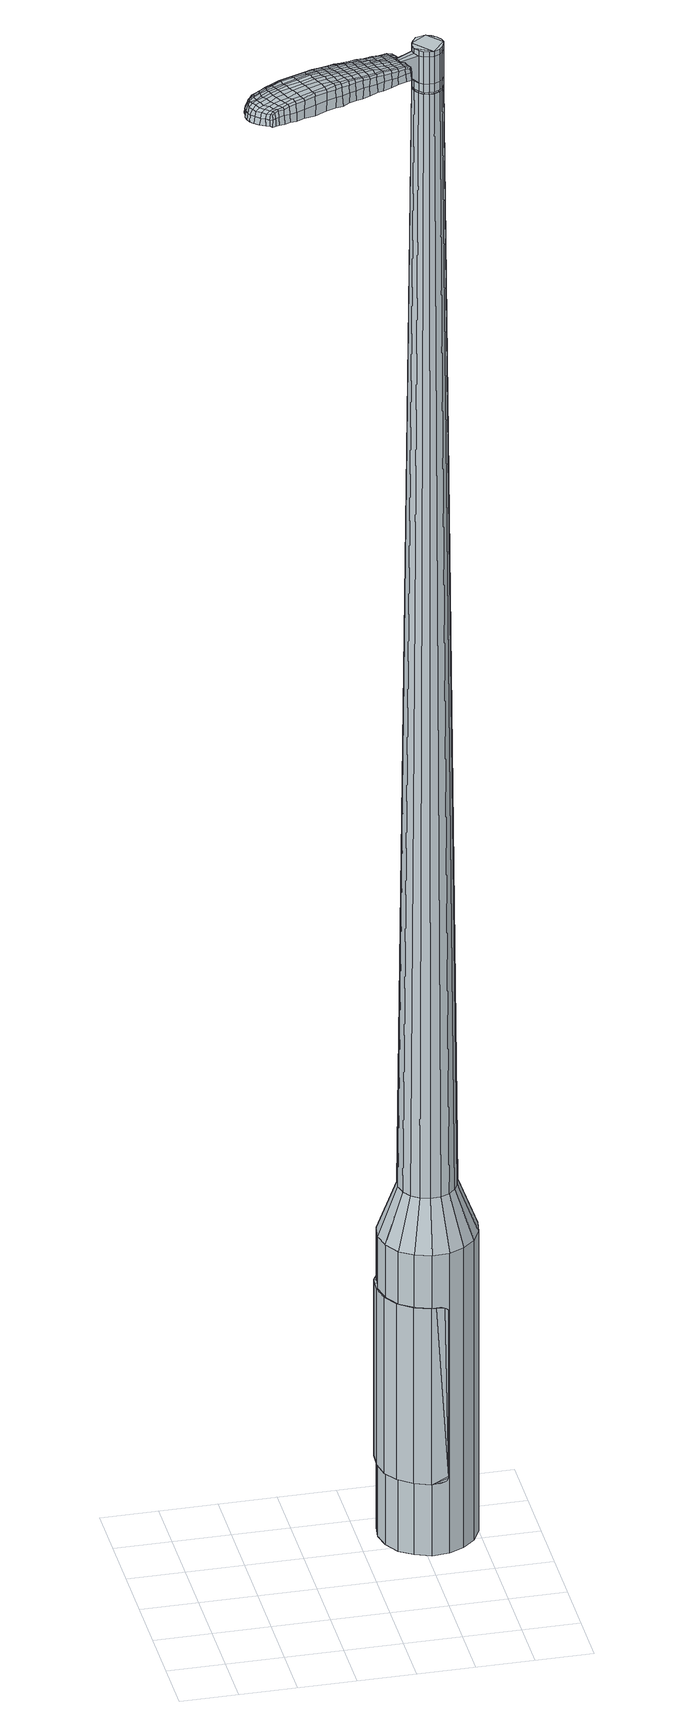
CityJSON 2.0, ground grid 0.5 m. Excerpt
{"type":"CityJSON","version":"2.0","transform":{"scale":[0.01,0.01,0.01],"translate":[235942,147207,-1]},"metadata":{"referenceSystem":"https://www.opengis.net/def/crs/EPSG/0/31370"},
"CityObjects":{
"object1":{"type":"GenericCityObject","attributes":{"cluster":438,"mean_distance_to_centroid":0.336,"new_centroid_x":235944.1,"new_centroid_y":147208.75,"mean_distance_to_camera":15.34,"H1":8.81,"H2":10.56,"Z_final":110.96,"cluster2":-1,"proj_x":235942.82,"proj_y":147205.71,"id_line":53532,"bearing_l":112.91,"distance":3.3,"orientation":"left","G_obj":202.91},"geometry":[{"type":"MultiSurface","lod":"2","boundaries":[[[0,1,2,3]],[[1,4,5,2]],[[4,6,7,5]],[[6,8,9,7]],[[8,10,11,9]],[[10,12,13,11]],[[12,14,15,13]],[[14,16,17,15]],[[16,18,19,17]],[[18,20,21,19]],[[20,22,23,21]],[[22,24,25,23]],[[24,26,27,25]],[[26,28,29,27]],[[28,30,31,29]],[[30,32,33,31]],[[32,34,35,33]],[[34,0,3,35]],[[36,37,38,39]],[[38,40,41,42]],[[41,43,42]],[[42,44,45,46]],[[45,47,46]],[[46,48,49,50]],[[49,51,50]],[[42,46,50,38]],[[50,52,39,38]],[[53,36,39]],[[2,5,7,35]],[[7,9,11,15]],[[11,13,15]],[[15,17,19,23]],[[19,21,23]],[[23,25,27,31]],[[27,29,31]],[[15,23,31,7]],[[31,33,35,7]],[[3,2,35]],[[1,0,54,55]],[[0,34,56,54]],[[34,32,57,56]],[[32,30,58,57]],[[30,28,59,58]],[[28,26,60,59]],[[26,24,61,60]],[[24,22,62,61]],[[22,20,63,62]],[[20,18,64,63]],[[18,16,65,64]],[[16,14,66,65]],[[14,12,67,66]],[[12,10,68,67]],[[10,8,69,68]],[[8,6,70,69]],[[6,4,71,70]],[[4,1,55,71]],[[55,54,72,73]],[[54,56,74,72]],[[56,57,75,74]],[[57,58,76,75]],[[58,59,77,76]],[[59,60,78,77]],[[60,61,79,78]],[[61,62,80,79]],[[62,63,81,80]],[[63,64,82,81]],[[64,65,83,82]],[[65,66,84,83]],[[66,67,85,84]],[[67,68,86,85]],[[68,69,87,86]],[[69,70,88,87]],[[70,71,89,88]],[[71,55,73,89]],[[90,91,92,93]],[[74,94,91,90]],[[95,96,94,74]],[[76,97,96,95]],[[98,99,97,76]],[[100,101,99,98]],[[79,102,101,100]],[[80,103,102,79]],[[104,105,103,80]],[[106,107,105,104]],[[83,108,107,106]],[[84,109,108,83]],[[110,111,109,84]],[[86,112,111,110]],[[113,114,112,86]],[[88,115,114,113]],[[89,116,115,88]],[[93,92,116,89]],[[117,118,119,120]],[[121,117,120,122]],[[123,121,122,124]],[[125,123,124,126]],[[127,125,126,128]],[[129,127,128,130]],[[131,129,130,132]],[[133,131,132,134]],[[135,133,134,136]],[[137,135,136,138]],[[139,137,138,140]],[[141,139,140,142]],[[143,141,142,144]],[[145,143,144,146]],[[147,145,146,148]],[[149,147,148,150]],[[73,72,90,93]],[[72,74,90]],[[75,95,74]],[[75,76,95]],[[77,98,76]],[[77,78,100,98]],[[78,79,100]],[[81,104,80]],[[81,82,106,104]],[[82,83,106]],[[85,110,84]],[[85,86,110]],[[87,113,86]],[[87,88,113]],[[73,93,89]],[[151,152,92,91]],[[152,116,92]],[[153,114,115]],[[153,112,114]],[[154,111,112]],[[154,109,111]],[[155,107,108]],[[155,156,105,107]],[[156,103,105]],[[157,101,102]],[[157,158,99,101]],[[158,97,99]],[[159,96,97]],[[159,94,96]],[[151,91,94]],[[39,52,149,160]],[[152,151,161,150]],[[53,39,160,118]],[[151,94,119,161]],[[36,53,118,117]],[[94,159,120,119]],[[37,36,117,121]],[[159,97,122,120]],[[38,37,121,123]],[[97,158,124,122]],[[40,38,123,125]],[[158,157,126,124]],[[41,40,125,127]],[[157,102,128,126]],[[43,41,127,129]],[[102,103,130,128]],[[42,43,129,131]],[[103,156,132,130]],[[44,42,131,133]],[[156,155,134,132]],[[45,44,133,135]],[[155,108,136,134]],[[47,45,135,137]],[[108,109,138,136]],[[46,47,137,139]],[[109,154,140,138]],[[48,46,139,141]],[[154,112,142,140]],[[49,48,141,143]],[[112,153,144,142]],[[51,49,143,145]],[[153,115,146,144]],[[50,51,145,147]],[[115,116,148,146]],[[52,50,147,149]],[[116,152,150,148]],[[149,150,162,163]],[[150,161,164,162]],[[161,119,165,164]],[[119,118,166,165]],[[118,160,167,166]],[[160,149,163,167]],[[168,169,170,171]],[[172,168,171,173]],[[168,172,174,175]],[[169,168,175,176]],[[177,178,179,180]],[[181,177,180,182]],[[177,181,183,184]],[[178,177,184,185]],[[186,187,188,189]],[[190,186,189,191]],[[186,190,192,193]],[[187,186,193,194]],[[195,196,197,198]],[[199,195,198,200]],[[195,199,201,202]],[[196,195,202,203]],[[204,205,206,207]],[[208,204,207,209]],[[204,208,210,211]],[[205,204,211,212]],[[213,214,215,216]],[[217,213,216,218]],[[213,217,219,220]],[[214,213,220,221]],[[222,223,224,225]],[[214,222,225,215]],[[222,214,221,226]],[[223,222,226,227]],[[228,229,230,231]],[[223,228,231,224]],[[228,223,227,232]],[[229,228,232,233]],[[234,172,173,235]],[[229,234,235,230]],[[234,229,233,236]],[[172,234,236,174]],[[237,238,239,240]],[[241,237,240,242]],[[237,241,243,244]],[[238,237,244,245]],[[246,247,248,249]],[[238,246,249,239]],[[246,238,245,250]],[[247,246,250,251]],[[252,253,254,255]],[[247,252,255,248]],[[252,247,251,256]],[[253,252,256,257]],[[258,259,260,261]],[[253,258,261,254]],[[258,253,257,262]],[[259,258,262,263]],[[264,169,176,265]],[[259,264,265,260]],[[264,259,263,266]],[[169,264,266,170]],[[267,268,269,270]],[[271,267,270,272]],[[267,271,273,274]],[[268,267,274,275]],[[276,277,278,279]],[[268,276,279,269]],[[276,268,275,280]],[[277,276,280,281]],[[282,283,284,285]],[[277,282,285,278]],[[282,277,281,286]],[[283,282,286,287]],[[288,181,182,289]],[[283,288,289,284]],[[288,283,287,290]],[[181,288,290,183]],[[291,292,293,294]],[[295,291,294,296]],[[291,295,297,298]],[[292,291,298,299]],[[300,301,302,303]],[[292,300,303,293]],[[300,292,299,304]],[[301,300,304,305]],[[306,307,308,309]],[[301,306,309,302]],[[306,301,305,310]],[[307,306,310,311]],[[312,313,314,315]],[[307,312,315,308]],[[312,307,311,316]],[[313,312,316,317]],[[318,178,185,319]],[[313,318,319,314]],[[318,313,317,320]],[[178,318,320,179]],[[321,207,206,322]],[[323,321,322,324]],[[321,323,325,326]],[[207,321,326,209]],[[327,323,324,328]],[[329,327,328,330]],[[327,329,331,332]],[[323,327,332,325]],[[333,329,330,334]],[[335,333,334,336]],[[333,335,337,338]],[[329,333,338,331]],[[339,335,336,340]],[[341,339,340,342]],[[339,341,343,344]],[[335,339,344,337]],[[345,341,342,346]],[[196,345,346,197]],[[345,196,203,347]],[[341,345,347,343]],[[348,349,194,193]],[[350,348,193,192]],[[348,350,351,352]],[[349,348,352,353]],[[354,355,353,352]],[[356,354,352,351]],[[354,356,357,358]],[[355,354,358,359]],[[360,361,359,358]],[[362,360,358,357]],[[360,362,363,364]],[[361,360,364,365]],[[366,367,365,364]],[[368,366,364,363]],[[366,368,201,199]],[[367,366,199,200]],[[369,370,371,372]],[[271,369,372,273]],[[369,271,272,373]],[[370,369,373,374]],[[375,190,191,376]],[[370,375,376,371]],[[375,370,374,377]],[[190,375,377,192]],[[378,379,380,381]],[[217,378,381,219]],[[378,217,218,382]],[[379,378,382,383]],[[384,385,386,387]],[[379,384,387,380]],[[384,379,383,388]],[[385,384,388,389]],[[390,187,194,391]],[[385,390,391,386]],[[390,385,389,392]],[[187,390,392,188]],[[393,394,395,396]],[[175,393,396,176]],[[393,175,174,397]],[[394,393,397,398]],[[399,400,401,402]],[[394,399,402,395]],[[399,394,398,403]],[[400,399,403,404]],[[405,198,197,406]],[[400,405,406,401]],[[405,400,404,407]],[[198,405,407,200]],[[408,409,410,411]],[[180,408,411,182]],[[408,180,179,412]],[[409,408,412,413]],[[414,202,201,415]],[[409,414,415,410]],[[414,409,413,416]],[[202,414,416,203]],[[417,418,419,420]],[[295,417,420,297]],[[417,295,296,421]],[[418,417,421,422]],[[423,208,209,424]],[[418,423,424,419]],[[423,418,422,425]],[[208,423,425,210]],[[426,427,428,429]],[[241,426,429,243]],[[426,241,242,430]],[[427,426,430,431]],[[432,433,434,435]],[[427,432,435,428]],[[432,427,431,436]],[[433,432,436,437]],[[438,205,212,439]],[[433,438,439,434]],[[438,433,437,440]],[[205,438,440,206]],[[441,442,431,430]],[[240,441,430,242]],[[441,240,239,443]],[[442,441,443,444]],[[445,446,437,436]],[[442,445,436,431]],[[445,442,444,447]],[[446,445,447,448]],[[449,322,206,440]],[[446,449,440,437]],[[449,446,448,450]],[[322,449,450,324]],[[451,452,453,454]],[[298,451,454,299]],[[451,298,297,420]],[[452,451,420,419]],[[455,326,325,456]],[[452,455,456,453]],[[455,452,419,424]],[[326,455,424,209]],[[457,458,444,443]],[[249,457,443,239]],[[457,249,248,459]],[[458,457,459,460]],[[461,462,448,447]],[[458,461,447,444]],[[461,458,460,463]],[[462,461,463,464]],[[465,328,324,450]],[[462,465,450,448]],[[465,462,464,466]],[[328,465,466,330]],[[467,468,469,470]],[[304,467,470,305]],[[467,304,299,454]],[[468,467,454,453]],[[471,332,331,472]],[[468,471,472,469]],[[471,468,453,456]],[[332,471,456,325]],[[473,474,460,459]],[[255,473,459,248]],[[473,255,254,475]],[[474,473,475,476]],[[477,478,464,463]],[[474,477,463,460]],[[477,474,476,479]],[[478,477,479,480]],[[481,334,330,466]],[[478,481,466,464]],[[481,478,480,482]],[[334,481,482,336]],[[483,484,485,486]],[[310,483,486,311]],[[483,310,305,470]],[[484,483,470,469]],[[487,338,337,488]],[[484,487,488,485]],[[487,484,469,472]],[[338,487,472,331]],[[489,490,476,475]],[[261,489,475,254]],[[489,261,260,491]],[[490,489,491,492]],[[493,494,480,479]],[[490,493,479,476]],[[493,490,492,495]],[[494,493,495,496]],[[497,340,336,482]],[[494,497,482,480]],[[497,494,496,498]],[[340,497,498,342]],[[499,500,501,502]],[[316,499,502,317]],[[499,316,311,486]],[[500,499,486,485]],[[503,344,343,504]],[[500,503,504,501]],[[503,500,485,488]],[[344,503,488,337]],[[505,506,492,491]],[[265,505,491,260]],[[505,265,176,396]],[[506,505,396,395]],[[507,508,496,495]],[[506,507,495,492]],[[507,506,395,402]],[[508,507,402,401]],[[509,346,342,498]],[[508,509,498,496]],[[509,508,401,406]],[[346,509,406,197]],[[510,511,413,412]],[[320,510,412,179]],[[510,320,317,502]],[[511,510,502,501]],[[512,347,203,416]],[[511,512,416,413]],[[512,511,501,504]],[[347,512,504,343]],[[513,514,374,373]],[[270,513,373,272]],[[513,270,269,515]],[[514,513,515,516]],[[517,350,192,377]],[[514,517,377,374]],[[517,514,516,518]],[[350,517,518,351]],[[519,520,521,522]],[[220,519,522,221]],[[519,220,219,381]],[[520,519,381,380]],[[523,524,525,526]],[[520,523,526,521]],[[523,520,380,387]],[[524,523,387,386]],[[527,349,353,528]],[[524,527,528,525]],[[527,524,386,391]],[[349,527,391,194]],[[529,530,516,515]],[[279,529,515,269]],[[529,279,278,531]],[[530,529,531,532]],[[533,356,351,518]],[[530,533,518,516]],[[533,530,532,534]],[[356,533,534,357]],[[535,536,537,538]],[[226,535,538,227]],[[535,226,221,522]],[[536,535,522,521]],[[539,540,541,542]],[[536,539,542,537]],[[539,536,521,526]],[[540,539,526,525]],[[543,355,359,544]],[[540,543,544,541]],[[543,540,525,528]],[[355,543,528,353]],[[545,546,532,531]],[[285,545,531,278]],[[545,285,284,547]],[[546,545,547,548]],[[549,362,357,534]],[[546,549,534,532]],[[549,546,548,550]],[[362,549,550,363]],[[551,552,553,554]],[[232,551,554,233]],[[551,232,227,538]],[[552,551,538,537]],[[555,556,557,558]],[[552,555,558,553]],[[555,552,537,542]],[[556,555,542,541]],[[559,361,365,560]],[[556,559,560,557]],[[559,556,541,544]],[[361,559,544,359]],[[561,562,548,547]],[[289,561,547,284]],[[561,289,182,411]],[[562,561,411,410]],[[563,368,363,550]],[[562,563,550,548]],[[563,562,410,415]],[[368,563,415,201]],[[564,565,398,397]],[[236,564,397,174]],[[564,236,233,554]],[[565,564,554,553]],[[566,567,404,403]],[[565,566,403,398]],[[566,565,553,558]],[[567,566,558,557]],[[568,367,200,407]],[[567,568,407,404]],[[568,567,557,560]],[[367,568,560,365]],[[569,570,571,572]],[[572,571,573,574]],[[575,573,571,576]],[[576,571,570,577]],[[578,579,580,581]],[[581,580,582,583]],[[584,582,580,585]],[[585,580,579,586]],[[587,588,589,590]],[[590,589,591,592]],[[593,591,589,594]],[[594,589,588,595]],[[596,597,598,599]],[[599,598,600,601]],[[602,600,598,603]],[[603,598,597,604]],[[605,606,607,608]],[[608,607,609,610]],[[611,609,607,612]],[[612,607,606,613]],[[614,615,616,617]],[[617,616,618,619]],[[620,618,616,621]],[[621,616,615,622]],[[623,624,625,626]],[[626,625,615,614]],[[622,615,625,627]],[[627,625,624,628]],[[629,630,631,632]],[[632,631,624,623]],[[628,624,631,633]],[[633,631,630,634]],[[574,573,635,636]],[[636,635,630,629]],[[634,630,635,637]],[[637,635,573,575]],[[638,639,640,641]],[[641,640,642,643]],[[644,642,640,645]],[[645,640,639,646]],[[647,648,649,650]],[[650,649,639,638]],[[646,639,649,651]],[[651,649,648,652]],[[653,654,655,656]],[[656,655,648,647]],[[652,648,655,657]],[[657,655,654,658]],[[659,660,661,662]],[[662,661,654,653]],[[658,654,661,663]],[[663,661,660,664]],[[577,570,665,666]],[[666,665,660,659]],[[664,660,665,667]],[[667,665,570,569]],[[668,669,670,671]],[[671,670,672,673]],[[674,672,670,675]],[[675,670,669,676]],[[677,678,679,680]],[[680,679,669,668]],[[676,669,679,681]],[[681,679,678,682]],[[683,684,685,686]],[[686,685,678,677]],[[682,678,685,687]],[[687,685,684,688]],[[583,582,689,690]],[[690,689,684,683]],[[688,684,689,691]],[[691,689,582,584]],[[692,693,694,695]],[[695,694,696,697]],[[698,696,694,699]],[[699,694,693,700]],[[701,702,703,704]],[[704,703,693,692]],[[700,693,703,705]],[[705,703,702,706]],[[707,708,709,710]],[[710,709,702,701]],[[706,702,709,711]],[[711,709,708,712]],[[713,714,715,716]],[[716,715,708,707]],[[712,708,715,717]],[[717,715,714,718]],[[586,579,719,720]],[[720,719,714,713]],[[718,714,719,721]],[[721,719,579,578]],[[605,608,722,723]],[[723,722,724,725]],[[726,724,722,727]],[[727,722,608,610]],[[725,724,728,729]],[[729,728,730,731]],[[732,730,728,733]],[[733,728,724,726]],[[731,730,734,735]],[[735,734,736,737]],[[738,736,734,739]],[[739,734,730,732]],[[737,736,740,741]],[[741,740,742,743]],[[744,742,740,745]],[[745,740,736,738]],[[743,742,746,747]],[[747,746,597,596]],[[604,597,746,748]],[[748,746,742,744]],[[595,749,750,594]],[[594,750,751,593]],[[752,751,750,753]],[[753,750,749,754]],[[754,755,756,753]],[[753,756,757,752]],[[758,757,756,759]],[[759,756,755,760]],[[760,761,762,759]],[[759,762,763,758]],[[764,763,762,765]],[[765,762,761,766]],[[766,767,768,765]],[[765,768,769,764]],[[602,769,768,600]],[[600,768,767,601]],[[770,771,772,773]],[[773,772,672,674]],[[673,672,772,774]],[[774,772,771,775]],[[592,591,776,777]],[[777,776,771,770]],[[775,771,776,778]],[[778,776,591,593]],[[779,780,781,782]],[[782,781,618,620]],[[619,618,781,783]],[[783,781,780,784]],[[785,786,787,788]],[[788,787,780,779]],[[784,780,787,789]],[[789,787,786,790]],[[595,588,791,792]],[[792,791,786,785]],[[790,786,791,793]],[[793,791,588,587]],[[794,795,796,797]],[[797,796,576,577]],[[575,576,796,798]],[[798,796,795,799]],[[800,801,802,803]],[[803,802,795,794]],[[799,795,802,804]],[[804,802,801,805]],[[596,599,806,807]],[[807,806,801,800]],[[805,801,806,808]],[[808,806,599,601]],[[809,810,811,812]],[[812,811,581,583]],[[578,581,811,813]],[[813,811,810,814]],[[602,603,815,816]],[[816,815,810,809]],[[814,810,815,817]],[[817,815,603,604]],[[818,819,696,820]],[[820,696,698]],[[697,696,821]],[[821,696,819,822]],[[610,609,823,824]],[[824,823,819,818]],[[822,819,823,825]],[[825,823,609,611]],[[826,827,828]],[[828,827,642,644]],[[643,642,827,829]],[[830,831,832,833]],[[833,832,827,826]],[[829,827,832,834]],[[834,832,831,835]],[[613,606,836,837]],[[837,836,831,830]],[[835,831,836,838]],[[838,836,606,605]],[[839,840,829]],[[829,840,641,643]],[[638,641,840,841]],[[841,840,839,842]],[[835,843,844,834]],[[834,844,839,829]],[[842,839,844,845]],[[845,844,843,846]],[[605,723,847,838]],[[838,847,843,835]],[[846,843,847,848]],[[848,847,723,725]],[[849,850,851,852]],[[852,851,699,700]],[[698,699,851,820]],[[820,851,850,818]],[[726,727,853,854]],[[854,853,850,849]],[[818,850,853,824]],[[824,853,727,610]],[[842,855,841]],[[841,855,650,638]],[[647,650,855,856]],[[856,855,857]],[[846,858,859,845]],[[845,859,855,842]],[[857,855,859,860]],[[860,859,858,861]],[[725,729,862,848]],[[848,862,858,846]],[[861,858,862,863]],[[863,862,729,731]],[[864,865,866,867]],[[867,866,705,706]],[[700,705,866,852]],[[852,866,865,849]],[[732,733,868,869]],[[869,868,865,864]],[[849,865,868,854]],[[854,868,733,726]],[[857,870,871,856]],[[856,871,656,647]],[[653,656,871,872]],[[872,871,870,873]],[[861,874,875,860]],[[860,875,870,857]],[[873,870,875,876]],[[876,875,874,877]],[[731,735,878,863]],[[863,878,874,861]],[[877,874,878,879]],[[879,878,735,737]],[[880,881,882,883]],[[883,882,711,712]],[[706,711,882,867]],[[867,882,881,864]],[[738,739,884,885]],[[885,884,881,880]],[[864,881,884,869]],[[869,884,739,732]],[[873,886,887,872]],[[872,887,662,653]],[[659,662,887,888]],[[888,887,886,889]],[[877,890,891,876]],[[876,891,886,873]],[[889,886,891,892]],[[892,891,890,893]],[[737,741,894,879]],[[879,894,890,877]],[[893,890,894,895]],[[895,894,741,743]],[[896,897,898,899]],[[899,898,717,718]],[[712,717,898,883]],[[883,898,897,880]],[[744,745,900,901]],[[901,900,897,896]],[[880,897,900,885]],[[885,900,745,738]],[[889,902,903,888]],[[888,903,666,659]],[[577,666,903,797]],[[797,903,902,794]],[[893,904,905,892]],[[892,905,902,889]],[[794,902,905,803]],[[803,905,904,800]],[[743,747,906,895]],[[895,906,904,893]],[[800,904,906,807]],[[807,906,747,596]],[[814,907,908,813]],[[813,908,721,578]],[[718,721,908,899]],[[899,908,907,896]],[[604,748,909,817]],[[817,909,907,814]],[[896,907,909,901]],[[901,909,748,744]],[[775,910,911,774]],[[774,911,671,673]],[[668,671,911,912]],[[912,911,910,913]],[[593,751,914,778]],[[778,914,910,775]],[[913,910,914,915]],[[915,914,751,752]],[[916,917,918,919]],[[919,918,621,622]],[[620,621,918,782]],[[782,918,917,779]],[[920,921,922,923]],[[923,922,917,916]],[[779,917,922,788]],[[788,922,921,785]],[[754,749,924,925]],[[925,924,921,920]],[[785,921,924,792]],[[792,924,749,595]],[[913,926,927,912]],[[912,927,680,668]],[[677,680,927,928]],[[928,927,926,929]],[[752,757,930,915]],[[915,930,926,913]],[[929,926,930,931]],[[931,930,757,758]],[[932,933,934,935]],[[935,934,627,628]],[[622,627,934,919]],[[919,934,933,916]],[[936,937,938,939]],[[939,938,933,932]],[[916,933,938,923]],[[923,938,937,920]],[[760,755,940,941]],[[941,940,937,936]],[[920,937,940,925]],[[925,940,755,754]],[[929,942,943,928]],[[928,943,686,677]],[[683,686,943,944]],[[944,943,942,945]],[[758,763,946,931]],[[931,946,942,929]],[[945,942,946,947]],[[947,946,763,764]],[[948,949,950,951]],[[951,950,633,634]],[[628,633,950,935]],[[935,950,949,932]],[[952,953,954,955]],[[955,954,949,948]],[[932,949,954,939]],[[939,954,953,936]],[[766,761,956,957]],[[957,956,953,952]],[[936,953,956,941]],[[941,956,761,760]],[[945,958,959,944]],[[944,959,690,683]],[[583,690,959,812]],[[812,959,958,809]],[[764,769,960,947]],[[947,960,958,945]],[[809,958,960,816]],[[816,960,769,602]],[[799,961,962,798]],[[798,962,637,575]],[[634,637,962,951]],[[951,962,961,948]],[[805,963,964,804]],[[804,964,961,799]],[[948,961,964,955]],[[955,964,963,952]],[[601,767,965,808]],[[808,965,963,805]],[[952,963,965,957]],[[957,965,767,766]],[[569,572,171,170]],[[572,574,173,171]],[[584,585,184,183]],[[585,586,185,184]],[[587,590,189,188]],[[590,592,191,189]],[[611,612,211,210]],[[612,613,212,211]],[[614,617,216,215]],[[617,619,218,216]],[[623,626,225,224]],[[626,614,215,225]],[[629,632,231,230]],[[632,623,224,231]],[[574,636,235,173]],[[636,629,230,235]],[[644,645,244,243]],[[645,646,245,244]],[[646,651,250,245]],[[651,652,251,250]],[[652,657,256,251]],[[657,658,257,256]],[[658,663,262,257]],[[663,664,263,262]],[[664,667,266,263]],[[667,569,170,266]],[[674,675,274,273]],[[675,676,275,274]],[[676,681,280,275]],[[681,682,281,280]],[[682,687,286,281]],[[687,688,287,286]],[[688,691,290,287]],[[691,584,183,290]],[[692,695,294,293]],[[695,697,296,294]],[[701,704,303,302]],[[704,692,293,303]],[[707,710,309,308]],[[710,701,302,309]],[[713,716,315,314]],[[716,707,308,315]],[[586,720,319,185]],[[720,713,314,319]],[[770,773,372,371]],[[773,674,273,372]],[[592,777,376,191]],[[777,770,371,376]],[[619,783,382,218]],[[783,784,383,382]],[[784,789,388,383]],[[789,790,389,388]],[[790,793,392,389]],[[793,587,188,392]],[[697,821,421,296]],[[821,822,422,421]],[[822,825,425,422]],[[825,611,210,425]],[[826,828,429,428]],[[828,644,243,429]],[[830,833,435,434]],[[833,826,428,435]],[[613,837,439,212]],[[837,830,434,439]],[[966,967,968,969]],[[970,971,969,968]],[[972,973,974,975]],[[976,977,978,979]],[[967,980,981,968]],[[982,970,968,981]],[[983,972,975,984]],[[985,986,977,976]],[[980,987,988,981]],[[988,989,982,981]],[[990,983,984,991]],[[992,986,985,993]],[[987,994,995,988]],[[995,996,989,988]],[[997,990,991,998]],[[999,992,993,1000]],[[1001,1002,1003,1004]],[[1005,1006,1002,1001]],[[1005,1007,1008,1006]],[[1007,1009,1010,1008]],[[1011,1012,1013,1014]],[[1015,1016,1012,1011]],[[1017,1018,1016,1015]],[[1019,1020,1018,1017]],[[1014,1003,1002,1011]],[[1011,1002,1006,1015]],[[1006,1008,1017,1015]],[[1008,1010,1019,1017]],[[975,974,971,970]],[[984,975,970,982]],[[989,991,984,982]],[[996,998,991,989]],[[976,979,973,972]],[[985,976,972,983]],[[993,985,983,990]],[[1000,993,990,997]],[[977,1001,1004,978]],[[986,1005,1001,977]],[[1007,1005,986,992]],[[1009,1007,992,999]],[[1021,1022,1023,1024]],[[1023,1025,1026,1027]],[[1023,1027,1028,1029]],[[1023,1029,1024]],[[1030,1021,1024,1031]],[[1032,1031,1024,1033]],[[1034,1033,1024]],[[1035,1023,1022,1036]],[[1037,1035,1036,1038]],[[1039,1037,1038,1040]],[[1041,1039,1040,1042]],[[1043,1041,1042,1044]],[[1044,1045,1046,1047]],[[1044,1047,1048,1049]],[[1044,1049,1050,1051]],[[1050,1052,1053,1054]],[[1050,1054,1055,1056]],[[1050,1056,1051]],[[1044,1051,1043]],[[1057,1058,1022,1021]],[[1059,1060,1025,1023]],[[1061,1062,1034,1024]],[[1058,1063,1036,1022]],[[1064,1059,1023,1035]],[[1063,1065,1038,1036]],[[1066,1064,1035,1037]],[[1065,1067,1040,1038]],[[1068,1066,1037,1039]],[[1067,1069,1042,1040]],[[1070,1068,1039,1041]],[[1069,1071,1044,1042]],[[1072,1070,1041,1043]],[[1071,1073,1045,1044]],[[1074,1075,1052,1050]],[[1076,1072,1043,1051]],[[1046,1045,1073,1077]],[[1047,1046,1077,1078]],[[1048,1047,1078,1079]],[[1049,1048,1079,1080]],[[1050,1049,1080,1074]],[[1081,1057,1021,1030]],[[1082,1081,1030,1031]],[[1083,1082,1031,1032]],[[1084,1083,1032,1033]],[[1062,1084,1033,1034]],[[1026,1025,1060,1085]],[[1053,1052,1075,1086]],[[1027,1026,1085,1087]],[[1028,1027,1087,1088]],[[1029,1028,1088,1089]],[[1024,1029,1089,1061]],[[1054,1053,1086,1090]],[[1055,1054,1090,1091]],[[1056,1055,1091,1092]],[[1051,1056,1092,1076]]]}]}
},
"vertices":[
[170,157,384],[167,171,384],[167,171,96],[170,157,96],[169,186,384],[169,186,96],[176,199,384],[176,199,96],[186,209,384],[186,209,96],[200,214,384],[200,214,96],[215,215,384],[215,215,96],[229,211,384],[229,211,96],[240,202,384],[240,202,96],[248,190,384],[248,190,96],[252,175,384],[252,175,96],[250,161,384],[250,161,96],[243,148,384],[243,148,96],[232,138,384],[232,138,96],[219,132,384],[219,132,96],[204,131,384],[204,131,96],[190,136,384],[190,136,96],[178,144,384],[178,144,96],[203,161,1524],[208,160,1524],[212,160,1524],[197,168,1524],[217,162,1524],[220,165,1524],[223,174,1524],[222,169,1524],[222,178,1524],[219,182,1524],[211,187,1524],[215,185,1524],[206,186,1524],[202,185,1524],[197,177,1524],[199,181,1524],[196,173,1524],[200,164,1524],[186,163,429],[184,172,429],[191,156,429],[198,151,429],[206,148,429],[215,149,429],[223,152,429],[229,158,429],[233,166,429],[235,174,429],[233,183,429],[228,190,429],[221,196,429],[212,198,429],[204,198,429],[196,194,429],[189,188,429],[185,181,429],[197,168,1483],[196,173,1483],[200,164,1483],[203,161,1483],[208,160,1483],[212,160,1483],[217,162,1483],[220,165,1483],[222,169,1483],[223,174,1483],[222,178,1483],[219,182,1483],[215,185,1483],[211,187,1483],[206,186,1483],[202,185,1483],[199,181,1483],[197,177,1483],[198,168,1483],[198,168,1485],[197,173,1485],[197,173,1483],[200,164,1485],[204,162,1483],[204,162,1485],[208,160,1485],[212,161,1483],[212,161,1485],[216,162,1483],[216,162,1485],[220,165,1485],[222,169,1485],[222,174,1483],[222,174,1485],[221,178,1483],[221,178,1485],[219,182,1485],[215,185,1485],[211,186,1483],[211,186,1485],[206,186,1485],[202,184,1483],[202,184,1485],[199,181,1485],[197,177,1485],[203,161,1519],[200,164,1519],[200,164,1493],[203,161,1493],[208,160,1519],[208,160,1493],[212,160,1519],[212,160,1493],[217,162,1519],[217,162,1493],[220,165,1519],[220,165,1493],[222,169,1519],[222,169,1493],[223,174,1519],[223,174,1493],[222,178,1519],[222,178,1493],[219,182,1519],[219,182,1493],[215,185,1519],[215,185,1493],[211,187,1519],[211,187,1493],[206,186,1519],[206,186,1493],[202,185,1519],[202,185,1493],[199,181,1519],[199,181,1493],[197,177,1519],[197,177,1493],[196,173,1519],[196,173,1493],[197,168,1485],[196,173,1485],[202,185,1485],[211,187,1485],[222,178,1485],[223,174,1485],[217,162,1485],[212,160,1485],[203,161,1485],[197,168,1519],[197,168,1493],[179,164,1513],[179,164,1518],[180,161,1513],[181,158,1513],[181,158,1518],[180,161,1518],[104,150,1519],[111,152,1518],[109,153,1509],[102,151,1510],[96,147,1519],[94,148,1510],[97,146,1526],[105,149,1525],[112,151,1525],[119,114,1519],[125,117,1518],[125,119,1525],[119,116,1525],[111,111,1519],[111,112,1526],[110,109,1510],[118,112,1510],[125,115,1509],[44,102,1519],[43,105,1519],[42,105,1513],[43,101,1513],[47,99,1519],[46,98,1513],[48,99,1524],[46,102,1524],[44,106,1524],[113,131,1530],[119,134,1529],[118,137,1529],[111,134,1530],[104,127,1531],[103,130,1531],[106,124,1530],[114,127,1530],[121,130,1529],[187,162,1512],[186,165,1512],[185,164,1517],[186,162,1517],[188,160,1512],[187,159,1517],[187,159,1506],[186,162,1506],[185,165,1506],[50,126,1519],[53,127,1519],[51,128,1512],[49,126,1512],[48,124,1518],[47,125,1512],[49,124,1522],[51,125,1523],[54,126,1524],[57,130,1519],[62,132,1519],[60,133,1512],[55,130,1512],[58,128,1524],[63,131,1525],[67,135,1519],[74,138,1519],[73,139,1511],[66,136,1511],[68,134,1526],[76,137,1526],[85,142,1519],[83,143,1510],[86,141,1526],[173,175,1513],[166,172,1513],[167,171,1518],[175,174,1517],[179,176,1512],[178,175,1516],[178,177,1506],[172,175,1507],[165,173,1507],[159,170,1514],[152,167,1515],[153,166,1520],[160,169,1519],[158,170,1507],[151,168,1507],[145,165,1515],[138,162,1516],[139,161,1522],[146,164,1521],[144,166,1508],[136,163,1508],[131,160,1517],[124,157,1517],[126,156,1524],[133,159,1523],[129,161,1508],[122,158,1509],[117,155,1518],[119,154,1524],[116,156,1509],[63,92,1519],[66,93,1519],[66,95,1524],[63,94,1523],[61,92,1518],[61,93,1522],[60,90,1512],[63,91,1512],[66,92,1512],[71,95,1519],[76,96,1519],[76,98,1525],[71,96,1524],[71,93,1512],[76,95,1512],[82,98,1519],[89,101,1519],[90,103,1526],[82,100,1526],[82,97,1511],[89,100,1511],[100,106,1519],[100,108,1526],[99,104,1510],[185,147,1513],[178,143,1513],[178,142,1507],[185,145,1507],[190,150,1512],[190,148,1506],[189,150,1516],[185,148,1517],[179,145,1518],[172,140,1514],[165,137,1515],[164,135,1507],[171,138,1507],[172,141,1519],[165,138,1520],[158,133,1515],[151,130,1516],[151,128,1508],[158,132,1508],[158,135,1521],[152,132,1522],[145,127,1517],[138,124,1517],[138,122,1509],[144,125,1508],[145,129,1523],[138,125,1524],[132,120,1518],[131,119,1509],[132,122,1524],[181,160,1519],[180,162,1519],[174,157,1520],[173,159,1520],[175,154,1520],[182,157,1519],[167,154,1522],[166,157,1522],[160,151,1523],[159,154,1523],[161,148,1523],[168,151,1521],[153,148,1524],[152,151,1524],[146,145,1525],[145,148,1525],[148,142,1525],[154,145,1524],[140,142,1526],[138,145,1526],[133,139,1527],[132,142,1527],[134,136,1527],[141,139,1526],[126,137,1528],[125,139,1528],[127,133,1528],[49,104,1527],[47,107,1527],[51,100,1526],[55,102,1527],[53,105,1528],[51,109,1528],[59,108,1529],[57,111,1529],[61,104,1528],[67,107,1530],[65,111,1530],[64,114,1530],[72,114,1531],[71,117,1531],[74,110,1530],[82,113,1531],[80,117,1531],[79,121,1531],[92,122,1531],[91,125,1531],[94,119,1531],[58,92,1518],[55,93,1519],[55,92,1513],[58,91,1513],[59,93,1523],[56,94,1523],[51,95,1519],[50,95,1513],[52,96,1524],[46,122,1518],[45,120,1518],[46,120,1523],[48,122,1523],[45,123,1513],[44,120,1513],[43,117,1519],[42,113,1519],[44,113,1524],[45,117,1523],[42,117,1513],[42,113,1513],[42,109,1519],[44,110,1524],[41,109,1513],[106,147,1528],[107,146,1528],[114,148,1528],[113,150,1527],[98,144,1528],[99,142,1529],[108,143,1529],[109,140,1530],[116,143,1529],[115,146,1528],[99,140,1529],[100,137,1530],[110,137,1530],[117,140,1529],[102,134,1531],[119,118,1528],[118,120,1529],[110,116,1529],[111,114,1528],[125,121,1527],[124,123,1528],[116,123,1529],[108,120,1530],[122,126,1528],[191,151,1512],[191,153,1512],[189,153,1517],[190,151,1517],[191,150,1506],[190,152,1506],[189,156,1512],[188,156,1517],[189,155,1506],[181,176,1512],[182,174,1512],[181,175,1506],[180,176,1506],[180,175,1517],[181,173,1517],[183,172,1512],[184,170,1512],[183,170,1506],[182,172,1506],[182,171,1517],[183,169,1517],[185,167,1512],[184,167,1506],[184,167,1517],[175,173,1519],[176,171,1519],[168,170,1520],[169,169,1520],[177,169,1519],[178,167,1519],[170,167,1520],[171,164,1520],[179,165,1519],[172,162,1520],[185,149,1519],[184,151,1519],[178,148,1520],[178,146,1520],[183,154,1519],[176,151,1520],[161,168,1521],[162,166,1521],[154,165,1522],[155,164,1522],[163,164,1521],[164,161,1521],[156,161,1522],[157,159,1523],[165,159,1522],[158,156,1523],[172,143,1521],[171,145,1521],[164,142,1522],[165,140,1522],[170,148,1521],[163,145,1522],[147,163,1523],[148,161,1523],[140,160,1524],[141,158,1524],[149,159,1523],[150,156,1524],[142,156,1525],[143,153,1525],[151,153,1524],[144,151,1525],[158,136,1523],[157,138,1523],[151,135,1524],[151,133,1524],[156,142,1524],[149,139,1525],[133,157,1525],[134,156,1525],[126,155,1526],[127,153,1526],[135,153,1526],[136,151,1526],[128,151,1527],[129,148,1527],[137,148,1526],[130,145,1527],[145,130,1525],[144,132,1525],[137,129,1526],[138,127,1526],[142,136,1526],[136,132,1527],[120,152,1527],[120,151,1527],[121,148,1527],[122,145,1528],[124,142,1528],[132,124,1527],[131,126,1527],[129,129,1528],[61,94,1525],[59,95,1525],[65,95,1526],[62,96,1526],[55,97,1526],[59,99,1527],[50,123,1525],[49,121,1525],[52,123,1526],[53,125,1525],[47,118,1525],[46,114,1526],[50,116,1527],[51,120,1526],[46,111,1526],[51,112,1527],[70,97,1526],[67,98,1527],[75,99,1527],[73,100,1528],[64,101,1528],[70,103,1529],[58,127,1526],[57,125,1527],[63,128,1528],[63,130,1527],[56,122,1527],[56,119,1528],[62,121,1529],[62,125,1528],[56,115,1528],[63,118,1530],[81,101,1528],[80,103,1529],[89,104,1528],[87,106,1529],[77,106,1529],[85,110,1530],[69,132,1528],[68,130,1528],[76,134,1529],[76,136,1528],[68,127,1529],[69,124,1530],[77,127,1530],[76,131,1530],[70,121,1530],[78,124,1531],[100,109,1529],[98,111,1529],[96,115,1530],[87,140,1528],[87,138,1529],[88,135,1530],[89,132,1530],[90,129,1531],[109,151,1509],[111,150,1518],[105,148,1518],[103,149,1509],[97,145,1519],[95,146,1510],[98,144,1525],[106,147,1525],[113,149,1525],[125,121,1525],[124,119,1518],[118,116,1518],[118,118,1525],[110,112,1519],[110,114,1525],[109,111,1510],[117,114,1509],[124,117,1509],[44,106,1513],[45,106,1519],[46,103,1519],[45,103,1513],[49,100,1519],[48,100,1513],[50,101,1524],[48,104,1524],[46,107,1524],[118,136,1528],[119,134,1528],[112,131,1529],[111,134,1529],[104,127,1529],[103,130,1529],[105,124,1529],[114,128,1529],[120,130,1528],[183,164,1516],[184,164,1512],[185,162,1512],[184,161,1516],[186,159,1512],[185,159,1516],[185,158,1506],[184,161,1506],[183,164,1506],[52,126,1512],[54,126,1519],[51,124,1518],[50,125,1512],[49,123,1518],[48,124,1512],[50,122,1522],[52,123,1523],[55,125,1523],[61,131,1512],[63,130,1519],[58,128,1519],[56,129,1512],[59,127,1524],[64,129,1525],[74,137,1511],[75,136,1519],[68,133,1519],[67,134,1511],[69,132,1525],[77,135,1526],[86,141,1519],[84,141,1510],[87,140,1526],[168,170,1518],[167,170,1513],[174,173,1513],[175,172,1517],[179,174,1512],[178,173,1515],[178,175,1506],[173,173,1506],[166,171,1507],[154,164,1520],[153,165,1514],[160,168,1514],[161,167,1519],[158,169,1507],[151,166,1507],[140,159,1522],[139,160,1516],[146,163,1515],[147,162,1521],[144,164,1508],[137,161,1508],[126,154,1523],[125,155,1517],[132,158,1516],[133,157,1522],[130,159,1508],[123,156,1508],[118,153,1517],[119,152,1524],[116,154,1509],[66,96,1523],[66,95,1519],[63,94,1518],[63,96,1523],[61,94,1518],[61,95,1522],[60,92,1512],[62,93,1512],[65,94,1512],[76,100,1525],[76,98,1519],[70,97,1519],[70,98,1524],[70,95,1512],[75,97,1512],[89,105,1526],[89,103,1519],[81,100,1519],[82,102,1525],[81,99,1511],[88,101,1511],[99,108,1519],[99,109,1526],[99,106,1510],[177,144,1507],[177,145,1513],[184,148,1513],[184,147,1506],[189,151,1512],[188,150,1506],[188,151,1515],[184,150,1517],[178,146,1518],[163,137,1507],[164,138,1514],[171,142,1514],[170,140,1507],[171,143,1519],[164,140,1520],[150,130,1508],[151,132,1516],[157,135,1515],[157,133,1508],[157,137,1521],[151,133,1522],[137,124,1508],[137,125,1517],[144,129,1516],[143,127,1508],[144,130,1522],[138,127,1523],[131,122,1517],[130,120,1509],[131,124,1524],[180,160,1518],[179,162,1518],[173,157,1519],[172,159,1519],[174,154,1519],[181,157,1518],[166,154,1520],[165,156,1520],[160,151,1521],[159,153,1521],[161,148,1521],[168,151,1520],[153,148,1523],[152,151,1523],[146,145,1524],[145,148,1524],[147,142,1524],[154,145,1523],[139,142,1525],[138,145,1525],[132,139,1526],[131,142,1526],[134,136,1526],[140,139,1525],[126,136,1527],[124,139,1527],[127,133,1527],[48,107,1526],[50,104,1526],[52,101,1525],[56,103,1526],[53,106,1526],[52,109,1526],[58,111,1528],[59,108,1528],[61,105,1527],[68,108,1528],[66,111,1529],[64,114,1529],[71,117,1530],[72,114,1530],[74,110,1529],[82,114,1530],[81,117,1530],[79,120,1530],[91,125,1530],[92,122,1530],[94,119,1530],[56,94,1513],[56,95,1518],[59,94,1518],[59,93,1512],[60,95,1523],[57,96,1523],[52,97,1519],[52,96,1513],[53,98,1523],[48,119,1523],[47,119,1518],[48,121,1518],[50,121,1523],[47,122,1512],[46,120,1512],[46,113,1523],[45,113,1519],[46,116,1519],[47,116,1523],[45,116,1513],[44,113,1513],[44,109,1519],[46,110,1524],[44,109,1513],[113,147,1527],[107,145,1527],[107,146,1527],[113,149,1526],[99,143,1527],[99,142,1528],[115,142,1528],[109,139,1528],[108,142,1528],[114,145,1527],[99,139,1528],[100,136,1529],[110,137,1529],[116,139,1528],[101,133,1529],[109,117,1528],[117,120,1527],[118,119,1527],[110,115,1527],[124,122,1526],[124,123,1527],[115,124,1528],[107,120,1528],[122,127,1527],[187,152,1516],[189,152,1512],[188,152,1516],[189,150,1506],[188,151,1506],[187,155,1512],[186,155,1516],[187,155,1506],[179,174,1506],[180,174,1512],[179,175,1506],[179,173,1516],[181,169,1506],[182,169,1512],[181,171,1512],[180,172,1506],[180,171,1516],[181,168,1516],[183,166,1512],[182,166,1506],[182,166,1516],[175,171,1518],[175,172,1518],[168,169,1519],[168,168,1519],[177,167,1518],[176,169,1518],[169,166,1519],[170,164,1519],[178,164,1518],[171,162,1519],[177,148,1519],[183,151,1518],[184,150,1518],[177,147,1519],[182,154,1518],[176,151,1519],[161,166,1520],[154,164,1521],[154,163,1521],[163,161,1520],[162,164,1520],[155,161,1521],[156,158,1521],[164,159,1520],[157,156,1521],[163,142,1521],[170,145,1520],[171,144,1520],[164,140,1521],[169,148,1520],[162,145,1521],[148,160,1522],[147,161,1522],[140,159,1523],[141,158,1523],[150,156,1522],[148,158,1522],[142,156,1523],[143,153,1524],[151,153,1523],[144,150,1524],[150,135,1523],[157,138,1522],[157,137,1522],[151,134,1523],[155,142,1522],[149,139,1523],[134,155,1524],[133,156,1524],[127,154,1525],[127,153,1525],[136,150,1525],[135,153,1524],[128,150,1525],[129,147,1526],[137,148,1525],[130,145,1526],[137,129,1525],[143,132,1524],[144,131,1524],[137,128,1525],[142,136,1524],[135,133,1525],[120,150,1526],[120,151,1526],[122,145,1527],[121,148,1526],[123,142,1527],[130,126,1526],[131,125,1526],[129,130,1526],[59,97,1524],[62,96,1524],[65,97,1525],[63,97,1525],[56,99,1525],[59,100,1525],[53,122,1525],[50,120,1524],[51,122,1524],[54,124,1525],[51,116,1526],[48,114,1525],[49,117,1524],[52,119,1525],[48,111,1525],[51,112,1526],[68,99,1526],[70,98,1526],[75,100,1526],[74,101,1527],[64,102,1526],[71,104,1527],[63,127,1527],[58,124,1526],[59,126,1526],[64,128,1526],[63,121,1528],[57,118,1527],[57,121,1526],[63,124,1527],[57,115,1527],[64,118,1528],[80,104,1527],[81,103,1527],[88,106,1527],[87,107,1528],[77,107,1528],[85,110,1529],[77,133,1528],[69,130,1527],[69,131,1527],[77,134,1527],[77,127,1529],[69,124,1529],[69,127,1528],[77,130,1528],[70,120,1529],[78,124,1530],[98,112,1528],[99,110,1528],[96,115,1529],[88,137,1528],[88,139,1528],[89,132,1529],[88,135,1529],[90,128,1530],[178,175,1508],[181,169,1508],[150,157,1509],[147,164,1509],[130,149,1510],[127,157,1510],[93,135,1512],[90,143,1512],[106,150,1511],[110,142,1511],[77,128,1513],[65,122,1514],[61,130,1514],[73,136,1513],[183,163,1508],[153,150,1509],[134,142,1510],[97,126,1512],[114,133,1511],[80,119,1513],[68,114,1514],[186,156,1508],[156,143,1509],[137,134,1510],[101,118,1512],[117,125,1511],[72,106,1514],[84,110,1513],[189,150,1508],[160,135,1509],[140,126,1510],[104,109,1512],[121,116,1511],[75,98,1514],[88,102,1513],[52,116,1514],[49,113,1514],[46,120,1514],[49,124,1514],[56,109,1514],[51,107,1514],[59,101,1514],[54,100,1514],[62,93,1514],[57,94,1514],[45,109,1515],[44,105,1515],[43,106,1515],[44,113,1515],[47,105,1515],[44,104,1515],[49,101,1515],[45,103,1515],[50,97,1515],[45,102,1515],[207,130,334],[203,130,334],[203,130,165],[217,130,171],[207,130,165],[211,130,165],[214,130,166],[216,130,167],[217,130,169],[211,130,334],[214,130,333],[216,130,332],[217,130,331],[217,130,328],[189,135,165],[189,135,334],[177,144,165],[177,144,334],[169,156,165],[169,156,334],[166,171,165],[166,171,334],[167,186,165],[167,186,334],[169,190,334],[171,193,334],[172,196,333],[173,197,332],[173,199,331],[174,199,328],[169,190,165],[174,199,171],[173,199,169],[173,197,167],[172,196,166],[171,193,165],[207,133,334],[203,133,334],[203,133,165],[207,133,165],[217,133,171],[217,133,328],[190,137,334],[190,137,165],[179,146,334],[179,146,165],[172,157,334],[172,157,165],[168,171,334],[168,171,165],[170,185,334],[170,185,165],[172,188,334],[176,198,328],[176,198,171],[172,188,165],[173,192,334],[175,194,333],[175,196,332],[176,197,331],[211,133,334],[213,133,333],[215,133,332],[217,133,331],[211,133,165],[176,197,169],[213,133,166],[215,133,167],[217,133,169],[175,196,167],[175,194,166],[173,192,165]
]}
